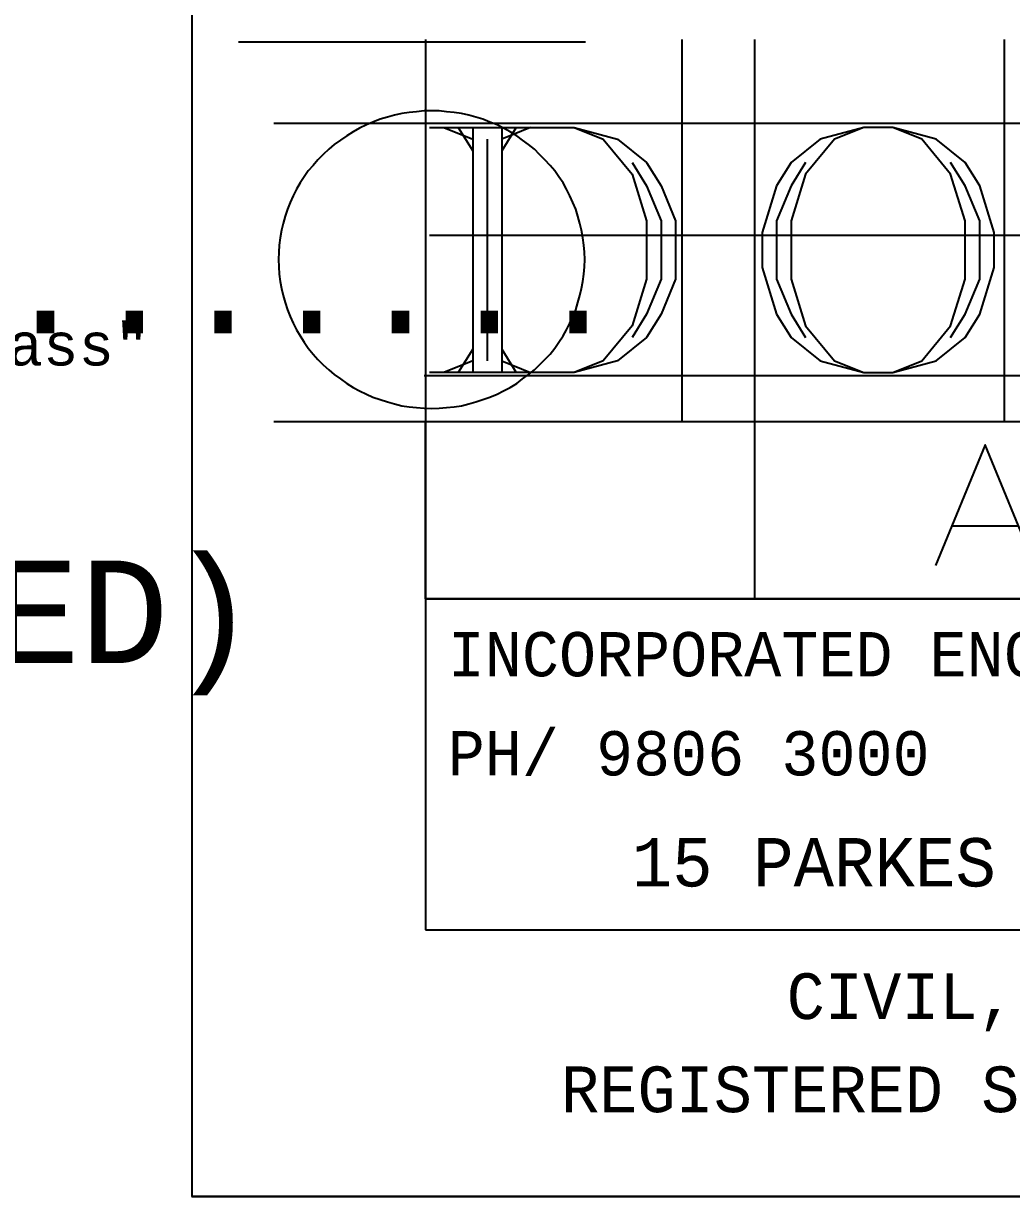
# Model space of a CAD drawing. Extents: x 489 to 634, y 474 to 561.
# Drawn here: x 533.51 to 539.53, y 489.71 to 496.86 of the extents above; entities that cross this region are included whole.
import ezdxf
from ezdxf.enums import TextEntityAlignment as Align

# ---------------------------------------------------------------- set-up
doc = ezdxf.new("R2010")
doc.units = 0
for name, color, linetype in [('11', 7, 'CONTINUOUS'), ('5', 7, 'CONTINUOUS'), ('51', 7, 'CONTINUOUS')]:
    doc.layers.add(name, color=color, linetype=linetype)
doc.styles.add('MONOTXT', font='MONOTXT', dxfattribs={"height": 0.2})
doc.styles.add('ROMANC', font='ROMANC', dxfattribs={"height": 0.2})

# ---------------------------------------------------------------- blocks, each defined once
blk = doc.blocks.new('*O9')
at = {"layer": '11', "color": 2, "linetype": 'CONTINUOUS'}
blk.add_line((-3.403, -0.124), (-2.995, -0.124), dxfattribs=at)
blk.add_lwpolyline([(-2.898, -0.367), (-3.199, 0.37), (-3.503, -0.367)], dxfattribs=at)
blk = doc.blocks.new('*O8')
at = {"layer": '11', "color": 6, "linetype": 'CONTINUOUS'}
for p, q in [((-39, 34.556), (-39, -18.243)), ((-39, -18.243), (38.95, -18.243))]:
    blk.add_line(p, q, dxfattribs=at)
at = {"layer": '11', "color": 56, "linetype": 'CONTINUOUS'}
for p, q in [((-36.6, -11.206), (-38.716, -11.206)), ((-37.576, -11.19), (-37.576, -16.617)), ((-36.013, -11.19), (-36.013, -13.518)), ((-35.571, -11.19), (-35.571, -14.6)), ((-34.048, -11.19), (-34.048, -13.518)), ((-38.5, -11.699), (-24.314, -11.699)), ((-24.274, -12.385), (-37.552, -12.385)), ((-37.584, -13.237), (-23.776, -13.237)), ((-38.5, -13.518), (-24.772, -13.518)), ((-37.575, -16.617), (-24.232, -16.617))]:
    blk.add_line(p, q, dxfattribs=at)
at = {"layer": '11', "color": 46, "linetype": 'CONTINUOUS'}
for p, q in [((-37.464, -11.727), (-37.288, -11.798)), ((-37.376, -11.727), (-37.288, -11.868)), ((-37.288, -11.727), (-37.288, -13.22)), ((-37.111, -11.727), (-37.111, -13.22)), ((-37.023, -11.727), (-37.111, -11.868)), ((-36.935, -11.727), (-37.111, -11.798)), ((-37.199, -11.798), (-37.199, -13.149)), ((-37.288, -13.078), (-37.376, -13.22)), ((-37.111, -13.078), (-37.023, -13.22)), ((-37.288, -13.149), (-37.464, -13.22)), ((-37.111, -13.149), (-36.935, -13.22))]:
    blk.add_line(p, q, dxfattribs=at)
at = {"layer": '11', "color": 44, "linetype": 'CONTINUOUS'}
for p, q in [((-37.575, -13.518), (-24.234, -13.518)), ((-37.575, -14.6), (-24.234, -14.6))]:
    blk.add_line(p, q, dxfattribs=at)
at = {"layer": '11', "color": 1, "linetype": 'CONTINUOUS'}
blk.add_line((38.95, -18.243), (-39.003, -18.243), dxfattribs=at)
at = {"layer": '11', "color": 56, "linetype": 'CONTINUOUS'}
blk.add_lwpolyline([(-36.605, -12.531), (-36.607, -12.487), (-36.61, -12.443), (-36.616, -12.398), (-36.624, -12.353), (-36.636, -12.311), (-36.647, -12.267), (-36.66, -12.225), (-36.677, -12.184), (-36.696, -12.143), (-36.716, -12.103), (-36.736, -12.064), (-36.764, -12.027), (-36.788, -11.991), (-36.816, -11.957), (-36.848, -11.923), (-36.88, -11.891), (-36.912, -11.859), (-36.948, -11.83), (-36.984, -11.803), (-37.02, -11.776), (-37.06, -11.753), (-37.1, -11.731), (-37.14, -11.71), (-37.183, -11.693), (-37.226, -11.676), (-37.269, -11.663), (-37.312, -11.651), (-37.356, -11.641), (-37.402, -11.634), (-37.448, -11.63), (-37.493, -11.625), (-37.54, -11.624), (-37.584, -11.625), (-37.631, -11.63), (-37.676, -11.634), (-37.72, -11.641), (-37.765, -11.651), (-37.808, -11.663), (-37.853, -11.676), (-37.896, -11.693), (-37.936, -11.71), (-37.978, -11.731), (-38.016, -11.753), (-38.056, -11.776), (-38.093, -11.803), (-38.132, -11.83), (-38.165, -11.859), (-38.199, -11.891), (-38.232, -11.923), (-38.26, -11.957), (-38.29, -11.991), (-38.316, -12.027), (-38.34, -12.064), (-38.362, -12.103), (-38.383, -12.143), (-38.4, -12.184), (-38.416, -12.225), (-38.432, -12.267), (-38.444, -12.311), (-38.453, -12.353), (-38.461, -12.398), (-38.468, -12.443), (-38.469, -12.487), (-38.472, -12.531), (-38.469, -12.575), (-38.468, -12.621), (-38.461, -12.664), (-38.453, -12.707), (-38.444, -12.751), (-38.432, -12.794), (-38.416, -12.838), (-38.4, -12.879), (-38.383, -12.919), (-38.362, -12.959), (-38.34, -12.997), (-38.316, -13.035), (-38.29, -13.072), (-38.26, -13.107), (-38.232, -13.14), (-38.199, -13.172), (-38.165, -13.203), (-38.132, -13.232), (-38.093, -13.259), (-38.056, -13.286), (-38.016, -13.311), (-37.978, -13.331), (-37.936, -13.352), (-37.896, -13.37), (-37.853, -13.385), (-37.808, -13.399), (-37.765, -13.411), (-37.72, -13.422), (-37.676, -13.428), (-37.631, -13.434), (-37.584, -13.438), (-37.54, -13.439), (-37.493, -13.438), (-37.448, -13.434), (-37.402, -13.428), (-37.356, -13.422), (-37.312, -13.411), (-37.269, -13.399), (-37.226, -13.385), (-37.183, -13.37), (-37.14, -13.352), (-37.1, -13.331), (-37.06, -13.311), (-37.02, -13.286), (-36.984, -13.259), (-36.948, -13.232), (-36.912, -13.203), (-36.88, -13.172), (-36.848, -13.14), (-36.816, -13.107), (-36.788, -13.072), (-36.764, -13.035), (-36.736, -12.997), (-36.716, -12.959), (-36.696, -12.919), (-36.677, -12.879), (-36.66, -12.838), (-36.647, -12.794), (-36.636, -12.751), (-36.624, -12.707), (-36.616, -12.664), (-36.61, -12.621), (-36.607, -12.575), (-36.605, -12.531)], dxfattribs=at)
at = {"layer": '11', "color": 46, "linetype": 'CONTINUOUS'}
for points in [[(-37.552, -11.727), (-36.669, -11.727), (-36.405, -11.798), (-36.228, -11.939), (-36.14, -12.082), (-36.052, -12.295), (-36.052, -12.651), (-36.14, -12.864), (-36.228, -13.007), (-36.405, -13.149), (-36.669, -13.22), (-37.552, -13.22)], [(-36.669, -11.727), (-36.493, -11.798), (-36.316, -12.011), (-36.228, -12.295), (-36.228, -12.651), (-36.316, -12.935), (-36.493, -13.149), (-36.669, -13.22)], [(-34.904, -11.727), (-35.17, -11.798), (-35.348, -11.939), (-35.436, -12.082), (-35.524, -12.367), (-35.524, -12.58), (-35.436, -12.864), (-35.348, -13.007), (-35.17, -13.149), (-34.904, -13.22), (-34.728, -13.22), (-34.463, -13.149), (-34.287, -13.007), (-34.197, -12.864), (-34.109, -12.58), (-34.109, -12.367), (-34.197, -12.082), (-34.287, -11.939), (-34.463, -11.798), (-34.728, -11.727), (-34.904, -11.727)], [(-34.904, -11.727), (-35.082, -11.798), (-35.26, -12.011), (-35.348, -12.295), (-35.348, -12.651), (-35.26, -12.935), (-35.082, -13.149), (-34.904, -13.22)], [(-34.728, -13.22), (-34.551, -13.149), (-34.375, -12.935), (-34.287, -12.651), (-34.287, -12.295), (-34.375, -12.011), (-34.551, -11.798), (-34.728, -11.727)], [(-36.316, -11.939), (-36.228, -12.082), (-36.14, -12.295), (-36.14, -12.651), (-36.228, -12.864), (-36.316, -13.007)], [(-35.26, -11.939), (-35.348, -12.082), (-35.436, -12.295), (-35.436, -12.651), (-35.348, -12.864), (-35.26, -13.007)], [(-34.375, -13.007), (-34.287, -12.864), (-34.197, -12.651), (-34.197, -12.295), (-34.287, -12.082), (-34.375, -11.939)]]:
    blk.add_lwpolyline(points, dxfattribs=at)
at = {"layer": '11', "color": 44, "linetype": 'CONTINUOUS'}
blk.add_lwpolyline([(-24.234, -14.6), (-37.575, -14.6), (-37.575, -13.518), (-24.234, -13.518)], close=True, dxfattribs=at)
for points in [[(-37.575, -13.518), (-37.575, -13.518), (-24.234, -13.518)], [(-37.575, -14.6), (-37.575, -14.6), (-24.234, -14.6)]]:
    blk.add_solid(points, dxfattribs=at)
at = {"layer": '11', "color": 2, "linetype": 'CONTINUOUS'}
blk.add_blockref('*O9', (-30.965, -14.03), dxfattribs=at)
at = {"layer": '11', "color": 34, "linetype": 'CONTINUOUS', "style": 'MONOTXT'}
for s, height, width, p in [('INCORPORATED ENGSURVEY PTY LTD ', 0.27, 0.966667, (-37.44, -15.072)), ('PH/ 9806 3000  ', 0.27, 0.966667, (-37.44, -15.676)), ('15 PARKES STREET PARRAMATTA NSW 2150', 0.295, 0.966102, (-36.319, -16.353))]:
    blk.add_text(s, height=height, dxfattribs=dict(at, width=width)).set_placement(p)
at = {"layer": '11', "color": 6, "linetype": 'CONTINUOUS', "style": 'MONOTXT', "width": 0.964158}
for s, p in [('CIVIL, STRUCTURAL, HYDRAULIC ENGINEERS', (-30.951, -16.882)), ('REGISTERED SURVEYORS & LAND INFORMATION CONSULTANTS', (-30.813, -17.45))]:
    blk.add_text(s, height=0.279, dxfattribs=at).set_placement(p, align=Align.TOP_CENTER)
at = {"layer": '11', "color": 4, "linetype": 'CONTINUOUS', "style": 'MONOTXT', "width": 0.799582}
for tag in ['TAG10', 'TAG20', 'TAG30', 'TAG50', 'TAG60']:
    blk.add_attdef(tag, text='', height=0.479, dxfattribs=at).set_placement((0, 0), align=Align.MIDDLE_LEFT)
at = {"layer": '11', "color": 4, "linetype": 'CONTINUOUS', "style": 'ROMANC'}
for tag, height in [('TAG40', 0.48), ('TAG70', 0.56)]:
    blk.add_attdef(tag, text='', height=height, dxfattribs=at).set_placement((0, 0), align=Align.MIDDLE_LEFT)
at = {"layer": '11', "color": 1, "linetype": 'CONTINUOUS', "style": 'MONOTXT'}
blk.add_attdef('TAG00', text='', height=0.4, dxfattribs=at).set_placement((0, 0), align=Align.TOP_CENTER)
blk = doc.blocks.new('*O15')
at = {"layer": '51', "color": 30, "linetype": 'CONTINUOUS', "style": 'MONOTXT'}
for tag in ['TAG00', 'TAG10', 'TAG20']:
    blk.add_attdef(tag, (0, 0), '', height=0.625, dxfattribs=at)
blk = doc.blocks.new('BMHT')
at = {"layer": '51', "color": 30, "linetype": 'CONTINUOUS'}
ref = blk.add_blockref('*O15', (3.479, -1.64), dxfattribs=at)
ref.add_attrib('TAG20', '.............', (1.019, -1.954), dxfattribs={"color": 30, "linetype": 'CONTINUOUS', "height": 0.625, "style": 'MONOTXT'})
at = {"layer": '51', "color": 30, "linetype": 'CONTINUOUS', "style": 'MONOTXT'}
blk.add_text('(ASSUMED)', height=0.625, dxfattribs=at).set_placement((0.958, -3.964))

msp = doc.modelspace()

# ---------------------------------------------------------------- block references
at = {"layer": '11', "color": 30, "linetype": 'CONTINUOUS'}
msp.add_blockref('*O8', (573.533, 507.949), dxfattribs=at)
at = {"layer": '51', "color": 7, "linetype": 'CONTINUOUS'}
for p in [(529.105, 496.922), (529.108, 496.922)]:
    msp.add_blockref('BMHT', p, dxfattribs=at)

# ---------------------------------------------------------------- texts
at = {"layer": '5', "color": 1, "linetype": 'CONTINUOUS', "style": 'MONOTXT'}
msp.add_text(' ST+"STN3, GI Nail in grass"', height=0.25, dxfattribs=at).set_placement((528.217, 494.897), align=Align.MIDDLE_LEFT)

doc.saveas('drawing.dxf')
